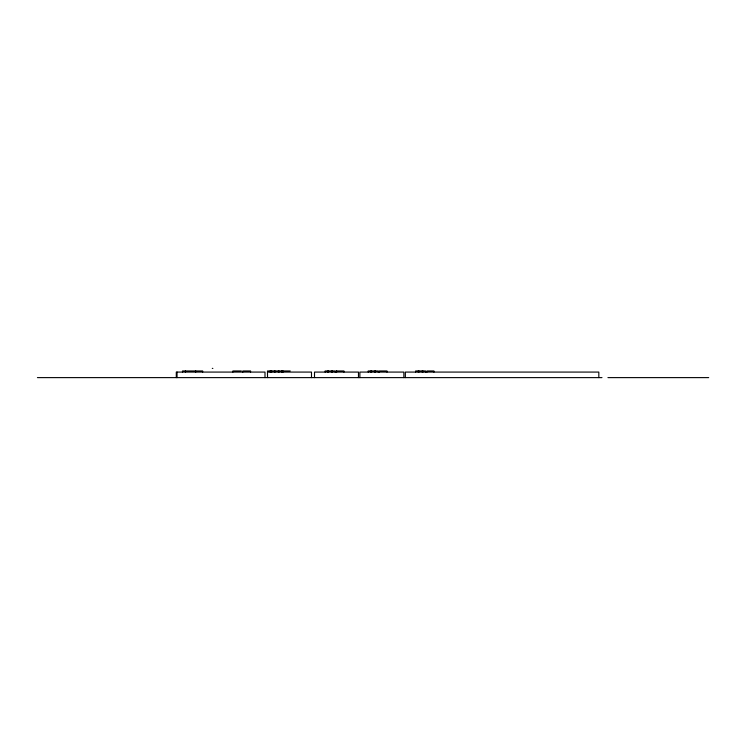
<?xml version="1.0" encoding="UTF-8"?>
<svg xmlns="http://www.w3.org/2000/svg" width="746" height="746" viewBox="0 0 746 746"><rect width="100%" height="100%" fill="white"/><g stroke="black" fill="none" stroke-linecap="round" stroke-linejoin="round"><path stroke-width="1.12" d="M212.293 368.384L212.862 368.384M241.331 370.967L232.901 370.967L232.901 372.077M290.222 370.967L267.478 370.967L267.525 377.616M267.478 372.077L311.492 372.077L311.492 377.616M37.431 377.616L601.985 377.616M607.925 377.616L708.7 377.616M598.824 377.616L598.824 372.077L405.348 372.077L405.348 377.616M433.92 372.077L433.92 370.967L426.954 370.967L426.954 372.077M425.621 372.077L425.621 370.967L415.615 370.967L415.615 372.077M422.889 370.967L422.889 372.077M422.236 370.967L422.236 372.077M418.926 370.967L418.926 372.077M418.264 370.967L418.264 372.077M403.856 377.616L403.856 372.077L359.88 372.077L359.88 377.616M386.988 372.077L386.988 370.967L379.248 370.967L379.248 372.077M378.222 372.077L378.222 370.967L368.216 370.967L368.216 372.077M375.499 370.967L375.499 372.077M374.837 370.967L374.837 372.077M371.527 370.967L371.527 372.077M370.865 370.967L370.865 372.077M358.472 377.616L358.472 372.077L314.504 372.077L314.504 377.616M343.925 372.077L343.925 370.967L336.185 370.967L336.185 372.077M336.651 370.967L336.651 372.077M336.446 370.967L336.446 372.077M335.159 372.077L335.159 370.967L325.153 370.967L325.153 372.077M332.436 370.967L332.436 372.077M331.784 370.967L331.784 372.077M328.464 370.967L328.464 372.077M327.811 370.967L327.811 372.077M282.93 370.967L282.93 372.077M282.706 370.967L282.706 372.077M282.408 370.967L282.408 372.077M281.718 370.967L281.718 372.077M278.995 370.967L278.995 372.077M278.342 370.967L278.342 372.077M275.022 370.967L275.022 372.077M274.369 370.967L274.369 372.077M271.712 370.967L271.712 372.077M270.789 370.967L270.789 372.077M270.136 370.967L270.136 372.077M264.998 377.616L264.998 372.077L176.289 372.077L176.289 377.616M250.563 372.077L250.563 370.967L242.823 370.967L242.823 372.077M202.67 372.077L202.67 370.967L182.5 370.967L182.5 372.077M195.713 370.967L195.713 372.077M185.484 370.967L185.484 372.077M177.054 372.077L177.054 377.616"/></g></svg>
